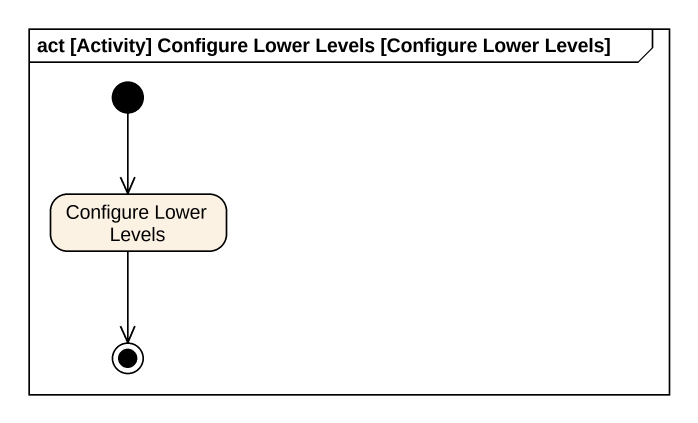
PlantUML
@startuml
mainframe act [Activity] Configure Lower Levels [Configure Lower Levels]
hide empty description
state "Configure Lower Levels" as Configure_Lower_Levels
[*] --> Configure_Lower_Levels
Configure_Lower_Levels --> [*]
@enduml
